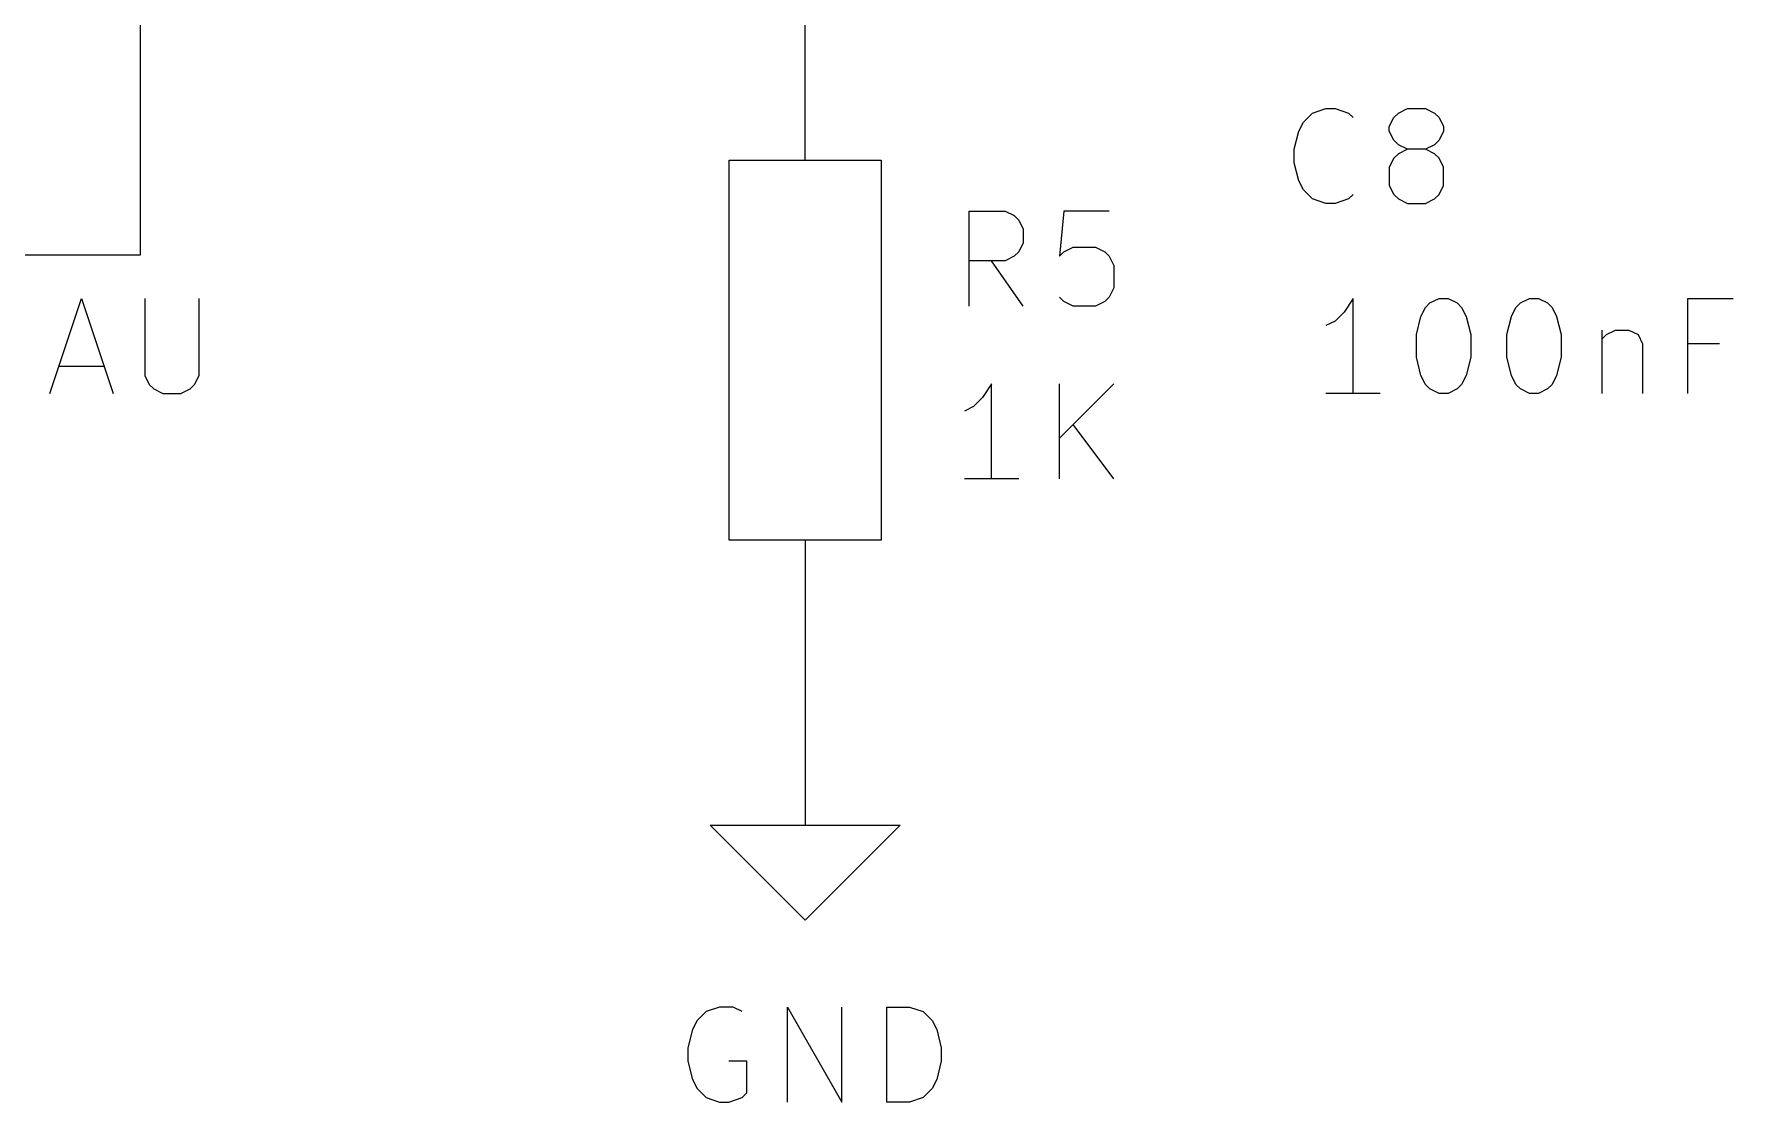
# Model space of a CAD drawing. Header units: millimetres. Extents: x 10 to 287, y -200 to -10.
# Drawn here: x 176.38 to 199.1, y -144.67 to -130.39 of the extents above; entities that cross this region are included whole.
import ezdxf

# ---------------------------------------------------------------- set-up
doc = ezdxf.new("R2010")
doc.units = ezdxf.units.MM
for name, color, linetype in [('GREENSIXTYFIVE', 129, 'CONTINUOUS'), ('LIGHTGREEN', 92, 'CONTINUOUS'), ('RED', 14, 'CONTINUOUS'), ('WHITE', 250, 'CONTINUOUS')]:
    doc.layers.add(name, color=color, linetype=linetype)

msp = doc.modelspace()

# ---------------------------------------------------------------- linework, layer by layer
at = {"layer": 'GREENSIXTYFIVE', "linetype": 'CONTINUOUS'}
for p, q in [((193.3521, -131.5706), (193.4731, -131.4496)), ((193.4731, -131.4496), (193.6545, -131.3891)), ((193.6545, -131.3891), (193.7754, -131.3891)), ((193.7754, -131.3891), (193.9569, -131.4496)), ((193.9569, -131.4496), (194.0173, -131.5101)), ((194.5012, -131.631), (194.5616, -131.5101)), ((194.5616, -131.5101), (194.6221, -131.4496)), ((194.6221, -131.4496), (194.7431, -131.3891)), ((194.7431, -131.3891), (194.985, -131.3891)), ((194.985, -131.3891), (195.1059, -131.4496)), ((195.1059, -131.4496), (195.1664, -131.5101)), ((195.1664, -131.5101), (195.2269, -131.631)), ((193.2312, -131.9334), (193.2916, -131.6915)), ((193.2916, -131.6915), (193.3521, -131.5706)), ((194.5012, -131.6915), (194.5012, -131.631)), ((194.5616, -131.8125), (194.5012, -131.6915)), ((195.2269, -131.6915), (195.1664, -131.8125)), ((195.2269, -131.631), (195.2269, -131.6915)), ((193.2312, -132.1148), (193.2312, -131.9334)), ((194.6221, -131.8729), (194.5616, -131.8125)), ((194.6221, -131.9939), (194.5616, -132.0544)), ((194.7431, -131.9334), (194.6221, -131.8729)), ((194.7431, -131.9334), (194.6221, -131.9939)), ((194.985, -131.9334), (194.7431, -131.9334)), ((195.1059, -131.8729), (194.985, -131.9334)), ((195.1059, -131.9939), (194.985, -131.9334)), ((195.1664, -131.8125), (195.1059, -131.8729)), ((195.1664, -132.0544), (195.1059, -131.9939)), ((193.2916, -132.3567), (193.2312, -132.1148)), ((194.5616, -132.0544), (194.5012, -132.1753)), ((194.5012, -132.1753), (194.5012, -132.4172)), ((195.2269, -132.1753), (195.1664, -132.0544)), ((195.2269, -132.4172), (195.2269, -132.1753)), ((193.3521, -132.4777), (193.2916, -132.3567)), ((194.5012, -132.4172), (194.5616, -132.5382)), ((195.1664, -132.5382), (195.2269, -132.4172)), ((193.4731, -132.5987), (193.3521, -132.4777)), ((193.6545, -132.6591), (193.4731, -132.5987)), ((193.7754, -132.6591), (193.6545, -132.6591)), ((193.9569, -132.5987), (193.7754, -132.6591)), ((194.0173, -132.5382), (193.9569, -132.5987)), ((194.5616, -132.5382), (194.6221, -132.5987)), ((194.6221, -132.5987), (194.7431, -132.6591)), ((194.7431, -132.6591), (194.985, -132.6591)), ((194.985, -132.6591), (195.1059, -132.5987)), ((195.1059, -132.5987), (195.1664, -132.5382)), ((188.8815, -134.0308), (188.8815, -132.7608)), ((188.8815, -132.7608), (189.3653, -132.7608)), ((189.3653, -132.7608), (189.4863, -132.8213)), ((189.4863, -132.8213), (189.5468, -132.8818)), ((189.5468, -132.8818), (189.6072, -133.0027)), ((190.1515, -132.7608), (190.0911, -133.3656)), ((190.7563, -132.7608), (190.1515, -132.7608)), ((189.6072, -133.0027), (189.6072, -133.1842)), ((189.5468, -133.3051), (189.4863, -133.3656)), ((189.6072, -133.1842), (189.5468, -133.3051)), ((190.0911, -133.3656), (190.1515, -133.3051)), ((190.1515, -133.3051), (190.2725, -133.2446)), ((190.2725, -133.2446), (190.5749, -133.2446)), ((190.5749, -133.2446), (190.6958, -133.3051)), ((190.6958, -133.3051), (190.7563, -133.3656)), ((189.3653, -133.4261), (188.8815, -133.4261)), ((189.6072, -134.0308), (189.1839, -133.4261)), ((189.4863, -133.3656), (189.3653, -133.4261)), ((190.7563, -133.3656), (190.8168, -133.4865)), ((190.8168, -133.4865), (190.8168, -133.7889)), ((190.8168, -133.7889), (190.7563, -133.9099)), ((176.5904, -135.1992), (177.0137, -133.9292)), ((176.5904, -135.1992), (177.0137, -133.9292)), ((177.0137, -133.9292), (177.4371, -135.1992)), ((177.0137, -133.9292), (177.4371, -135.1992)), ((177.8604, -133.9292), (177.8604, -134.9573)), ((177.8604, -133.9292), (177.8604, -134.9573)), ((178.5861, -134.9573), (178.5861, -133.9292)), ((178.5861, -134.9573), (178.5861, -133.9292)), ((190.1515, -133.9704), (190.0911, -133.9099)), ((190.2725, -134.0308), (190.1515, -133.9704)), ((190.5749, -134.0308), (190.2725, -134.0308)), ((190.6958, -133.9704), (190.5749, -134.0308)), ((190.7563, -133.9099), (190.6958, -133.9704)), ((194.0174, -133.9291), (193.8965, -134.1106)), ((194.0174, -135.1991), (194.0174, -133.9291)), ((194.985, -134.0501), (195.0455, -133.9896)), ((195.0455, -133.9896), (195.1664, -133.9291)), ((195.1664, -133.9291), (195.2874, -133.9291)), ((195.2874, -133.9291), (195.4083, -133.9896)), ((195.4083, -133.9896), (195.4688, -134.0501)), ((196.1945, -134.0501), (196.255, -133.9896)), ((196.255, -133.9896), (196.3759, -133.9291)), ((196.3759, -133.9291), (196.4969, -133.9291)), ((196.4969, -133.9291), (196.6178, -133.9896)), ((196.6178, -133.9896), (196.6783, -134.0501)), ((198.4925, -135.1991), (198.4925, -133.9291)), ((198.4925, -133.9291), (199.0973, -133.9291)), ((193.7755, -134.2315), (193.6546, -134.292)), ((193.8965, -134.1106), (193.7755, -134.2315)), ((194.8641, -134.4129), (194.9245, -134.171)), ((194.9245, -134.171), (194.985, -134.0501)), ((195.4688, -134.0501), (195.5293, -134.171)), ((195.5293, -134.171), (195.5898, -134.4129)), ((196.0736, -134.4129), (196.134, -134.171)), ((196.134, -134.171), (196.1945, -134.0501)), ((196.6783, -134.0501), (196.7388, -134.171)), ((196.7388, -134.171), (196.7993, -134.4129)), ((194.8641, -134.7153), (194.8641, -134.4129)), ((195.5898, -134.4129), (195.5898, -134.7153)), ((196.0736, -134.7153), (196.0736, -134.4129)), ((196.7993, -134.4129), (196.7993, -134.7153)), ((197.3435, -134.3525), (197.3435, -135.1991)), ((197.3435, -134.4734), (197.404, -134.4129)), ((197.404, -134.4129), (197.525, -134.3525)), ((197.525, -134.3525), (197.7064, -134.3525)), ((197.7064, -134.3525), (197.8273, -134.4129)), ((197.8273, -134.4129), (197.8878, -134.5339)), ((194.9245, -134.9572), (194.8641, -134.7153)), ((195.5898, -134.7153), (195.5293, -134.9572)), ((196.134, -134.9572), (196.0736, -134.7153)), ((196.7993, -134.7153), (196.7388, -134.9572)), ((197.8878, -134.5339), (197.8878, -135.1991)), ((198.9159, -134.5339), (198.4925, -134.5339)), ((176.7114, -134.8364), (177.3161, -134.8364)), ((176.7114, -134.8364), (177.3161, -134.8364)), ((177.8604, -134.9573), (177.9209, -135.0783)), ((177.8604, -134.9573), (177.9209, -135.0783)), ((177.9209, -135.0783), (177.9814, -135.1388)), ((177.9209, -135.0783), (177.9814, -135.1388)), ((177.9814, -135.1388), (178.1023, -135.1992)), ((177.9814, -135.1388), (178.1023, -135.1992)), ((178.3442, -135.1992), (178.4652, -135.1388)), ((178.3442, -135.1992), (178.4652, -135.1388)), ((178.4652, -135.1388), (178.5257, -135.0783)), ((178.4652, -135.1388), (178.5257, -135.0783)), ((178.5257, -135.0783), (178.5861, -134.9573)), ((178.5257, -135.0783), (178.5861, -134.9573)), ((189.1839, -135.0722), (189.063, -135.2537)), ((189.1839, -136.3422), (189.1839, -135.0722)), ((190.091, -136.3422), (190.091, -135.0722)), ((190.8167, -135.0722), (190.091, -135.7979)), ((194.985, -135.0782), (194.9245, -134.9572)), ((195.0455, -135.1387), (194.985, -135.0782)), ((195.1664, -135.1991), (195.0455, -135.1387)), ((195.4083, -135.1387), (195.2874, -135.1991)), ((195.4688, -135.0782), (195.4083, -135.1387)), ((195.5293, -134.9572), (195.4688, -135.0782)), ((196.1945, -135.0782), (196.134, -134.9572)), ((196.255, -135.1387), (196.1945, -135.0782)), ((196.3759, -135.1991), (196.255, -135.1387)), ((196.6178, -135.1387), (196.4969, -135.1991)), ((196.6783, -135.0782), (196.6178, -135.1387)), ((196.7388, -134.9572), (196.6783, -135.0782)), ((178.1023, -135.1992), (178.3442, -135.1992)), ((178.1023, -135.1992), (178.3442, -135.1992)), ((188.942, -135.3746), (188.8211, -135.4351)), ((189.063, -135.2537), (188.942, -135.3746)), ((194.3803, -135.1991), (193.6546, -135.1991)), ((195.2874, -135.1991), (195.1664, -135.1991)), ((196.4969, -135.1991), (196.3759, -135.1991)), ((190.8167, -136.3422), (190.2725, -135.6165)), ((189.5468, -136.3422), (188.8211, -136.3422)), ((185.3656, -143.4639), (185.2446, -143.5849)), ((185.547, -143.4034), (185.3656, -143.4639)), ((185.7284, -143.4034), (185.547, -143.4034)), ((185.8494, -143.4639), (185.7284, -143.4034)), ((186.4541, -144.6734), (186.4541, -143.4034)), ((186.4541, -143.4034), (187.1798, -144.6734)), ((187.1798, -144.6734), (187.1798, -143.4034)), ((187.7846, -144.6734), (187.7846, -143.4034)), ((187.7846, -143.4034), (188.087, -143.4034)), ((188.087, -143.4034), (188.2684, -143.4639)), ((188.2684, -143.4639), (188.3894, -143.5849)), ((185.1841, -143.7058), (185.1237, -143.9477)), ((185.2446, -143.5849), (185.1841, -143.7058)), ((188.3894, -143.5849), (188.4499, -143.7058)), ((188.4499, -143.7058), (188.5103, -143.9477)), ((185.1237, -143.9477), (185.1237, -144.1291)), ((188.5103, -143.9477), (188.5103, -144.1291)), ((185.1237, -144.1291), (185.1841, -144.371)), ((185.9098, -144.1291), (185.6679, -144.1291)), ((185.9098, -144.5525), (185.9098, -144.1291)), ((188.5103, -144.1291), (188.4499, -144.371)), ((185.1841, -144.371), (185.2446, -144.492)), ((188.4499, -144.371), (188.3894, -144.492)), ((185.2446, -144.492), (185.3656, -144.613)), ((185.3656, -144.613), (185.547, -144.6734)), ((185.547, -144.6734), (185.6679, -144.6734)), ((185.6679, -144.6734), (185.8494, -144.613)), ((185.8494, -144.613), (185.9098, -144.5525)), ((188.087, -144.6734), (187.7846, -144.6734)), ((188.2684, -144.613), (188.087, -144.6734)), ((188.3894, -144.492), (188.2684, -144.613))]:
    msp.add_line(p, q, dxfattribs=at)
at = {"layer": 'LIGHTGREEN', "linetype": 'CONTINUOUS'}
for p, q in [((186.69, -130.81), (186.69, -128.27)), ((186.69, -138.43), (186.69, -139.7))]:
    msp.add_line(p, q, dxfattribs=at)
at = {"layer": 'RED', "linetype": 'CONTINUOUS'}
for p, q in [((177.8, -67.31), (177.8, -133.35)), ((186.69, -132.08), (186.69, -130.81)), ((185.674, -137.16), (185.674, -132.08)), ((185.674, -132.08), (187.706, -132.08)), ((187.706, -132.08), (187.706, -137.16)), ((177.8, -133.35), (147.32, -133.35)), ((187.706, -137.16), (185.674, -137.16)), ((186.69, -137.16), (186.69, -138.43)), ((186.69, -139.7), (186.69, -140.97)), ((186.69, -142.24), (185.42, -140.97)), ((185.42, -140.97), (186.69, -140.97)), ((186.69, -140.97), (187.96, -140.97)), ((187.96, -140.97), (186.69, -142.24))]:
    msp.add_line(p, q, dxfattribs=at)
at = {"layer": 'WHITE', "linetype": 'CONTINUOUS'}
for p, q in [((177.8, -67.31), (177.8, -133.35)), ((177.8, -133.35), (147.32, -133.35))]:
    msp.add_line(p, q, dxfattribs=at)

doc.saveas('drawing.dxf')
